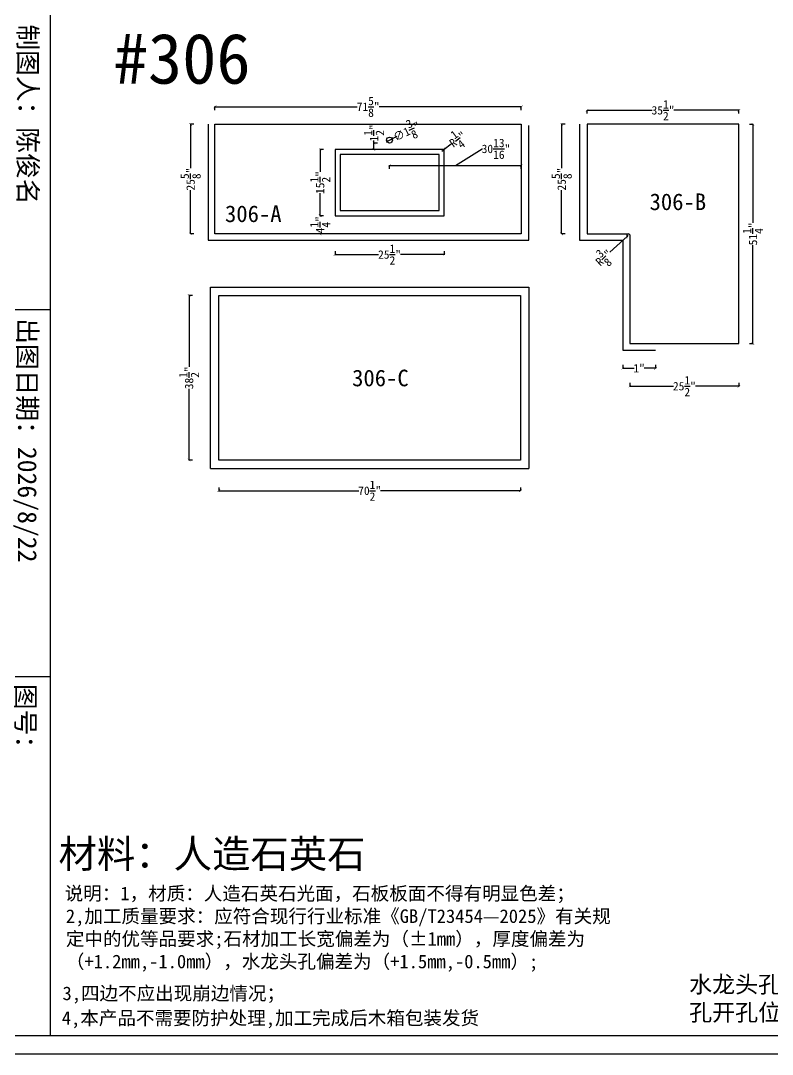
# Model space of a CAD drawing. Header units: millimetres. Extents: x 3183 to 64783, y -8707 to 2293.
# Drawn here: x 11586 to 16050, y -8707 to -2568 of the extents above; entities that cross this region are included whole.
import ezdxf
from ezdxf.lldxf.tags import DXFTag

# ---------------------------------------------------------------- set-up
doc = ezdxf.new("R2010")
doc.units = ezdxf.units.MM
for name, color, linetype in [('大样', 3, 'Continuous'), ('标注', 1, 'Continuous'), ('框', 4, 'Continuous'), ('编号', 6, 'Continuous'), ('说明', 8, 'Continuous')]:
    doc.layers.add(name, color=color, linetype=linetype)
doc.styles.get("Standard").update_dxf_attribs({"font": 'arial.ttf'})
doc.styles.add('样式 1', font='NSimSun.ttf')
tags = doc.linetypes.add('MB', pattern='A,0.5,-0.2,["MB",Standard,S=0.1,R=0,X=-0.1,Y=-0.05],-0.2', length=0.9).pattern_tags.tags
tags[6] = DXFTag(74, 10)
doc.linetypes.add('ZIGZAG', pattern='A,0.00254,-5.08,[131,ltypeshp.shx,S=5.08,R=0,X=-5.08,Y=0],-10.16,[131,ltypeshp.shx,S=5.08,R=180,X=5.08,Y=0],-5.08', length=20.32254)
doc.dimstyles.new('英寸', dxfattribs={"dimtxt": 50, "dimasz": 15, "dimexe": 1, "dimexo": 0.5, "dimtad": 0, "dimdec": 4, "dimlfac": 0.03937, "dimlunit": 5, "dimtxsty": '样式 1', "dimblk": 'ARCHTICK', "dimcen": 2.5, "dimclrt": 1, "dimadec": 0, "dimazin": 0, "dimtfac": 1, "dimtdec": 4, "dimtmove": 0, "dimatfit": 3, "dimfxl": 20, "dimfxlon": 1, "dimtolj": 1, "dimarcsym": 0})

# ---------------------------------------------------------------- blocks, each defined once
blk = doc.blocks.new('框')
for p, q in [((22381.4, -6593.4), (22381.4, -7291.7)), ((24363.8, -6593.4), (24363.8, -7291.7))]:
    blk.add_line(p, q)
at = {"layer": '框'}
blk.add_line((16501.7, -6593.4), (26301.7, -6593.4), dxfattribs=at)
for points in [[(16401.7, -391.7), (26401.7, -391.7), (26401.7, -7391.7), (16401.7, -7391.7)], [(16501.7, -491.7), (26301.7, -491.7), (26301.7, -7291.7), (16501.7, -7291.7)]]:
    blk.add_lwpolyline(points, close=True, dxfattribs=at)
at = {"layer": '框', "style": '样式 1'}
for tag, p in [('制图人：', (20840.1, -6764.8)), ('出图日期：', (22426.6, -6767.5)), ('图号：', (24401.3, -6776.7)), ('工程名称：', (19243.4, -6892.1)), ('车间确认：', (20840.1, -7012.5)), ('出货日期：', (22426.6, -7010.9)), ('工程编号：', (24384.7, -7131.5)), ('位置：', (19243.4, -7239.7)), ('确认：', (20840.1, -7240)), ('单位：', (22426.6, -7248.8))]:
    blk.add_attdef(tag, p, '', height=101.9, dxfattribs=at)
blk = doc.blocks.new('_ArchTick')
at = {"color": 0, "linetype": 'ByBlock', "const_width": 0.15}
blk.add_lwpolyline([(-0.5, -0.5), (0.5, 0.5)], dxfattribs=at)
blk = doc.blocks.new('*D107')
at = {"layer": 'Defpoints', "color": 0, "transparency": 16777216}
for p in [(12585.8, -4199.9), (12952.3, -4199.9), (12952.3, -5177.8)]:
    blk.add_point(p, dxfattribs=at)
at = {"layer": '标注', "color": 0, "lineweight": -2, "transparency": 16777216}
for p, q in [((12605.8, -4199.9), (12584.8, -4199.9)), ((12585.8, -4199.9), (12585.8, -4624)), ((12585.8, -5177.8), (12585.8, -4753.7)), ((12605.8, -5177.8), (12584.8, -5177.8))]:
    blk.add_line(p, q, dxfattribs=at)
at = {"layer": '标注', "color": 0, "lineweight": -2, "transparency": 16777216, "xscale": 15, "yscale": 15, "zscale": 15}
for p, rotation in [((12585.8, -4199.9), 90), ((12585.8, -5177.8), 270)]:
    blk.add_blockref('_ArchTick', p, dxfattribs=dict(at, rotation=rotation))
at = {"layer": '标注', "color": 1, "transparency": 16777216, "insert": (12585.8, -4688.8), "char_height": 50, "attachment_point": 5, "rotation": 90, "style": '样式 1'}
blk.add_mtext('\\A1;38{\\H1x;\\S1/2;}"', dxfattribs=at)
blk = doc.blocks.new('*D115')
at = {"layer": 'Defpoints', "color": 0, "transparency": 16777216}
for p in [(13452.6, -3529.2), (14100.3, -3529.2), (14100.3, -3956.7)]:
    blk.add_point(p, dxfattribs=at)
at = {"layer": '标注', "color": 0, "lineweight": -2, "transparency": 16777216}
for p, q in [((13452.6, -3936.7), (13452.6, -3957.7)), ((13452.6, -3956.7), (13711.3, -3956.7)), ((14100.3, -3956.7), (13841.6, -3956.7)), ((14100.3, -3936.7), (14100.3, -3957.7))]:
    blk.add_line(p, q, dxfattribs=at)
at = {"layer": '标注', "color": 0, "lineweight": -2, "transparency": 16777216, "xscale": 15, "yscale": 15, "zscale": 15, "rotation": 180}
blk.add_blockref('_ArchTick', (13452.6, -3956.7), dxfattribs=at)
at = {"layer": '标注', "color": 0, "lineweight": -2, "transparency": 16777216, "xscale": 15, "yscale": 15, "zscale": 15}
blk.add_blockref('_ArchTick', (14100.3, -3956.7), dxfattribs=at)
at = {"layer": '标注', "color": 1, "transparency": 16777216, "insert": (13776.5, -3956.7), "char_height": 50, "attachment_point": 5, "style": '样式 1'}
blk.add_mtext('\\A1;25{\\H1x;\\S1/2;}"', dxfattribs=at)
blk = doc.blocks.new('*D116')
at = {"layer": 'Defpoints', "color": 0, "transparency": 16777216}
for p in [(13364.2, -3332.3), (13561.1, -3332.3), (13561.1, -3726)]:
    blk.add_point(p, dxfattribs=at)
at = {"layer": '标注', "color": 0, "lineweight": -2, "transparency": 16777216}
for p, q in [((13384.2, -3332.3), (13363.2, -3332.3)), ((13364.2, -3332.3), (13364.2, -3466.2)), ((13364.2, -3726), (13364.2, -3592.1)), ((13384.2, -3726), (13363.2, -3726))]:
    blk.add_line(p, q, dxfattribs=at)
at = {"layer": '标注', "color": 0, "lineweight": -2, "transparency": 16777216, "xscale": 15, "yscale": 15, "zscale": 15}
for p, rotation in [((13364.2, -3332.3), 90), ((13364.2, -3726), 270)]:
    blk.add_blockref('_ArchTick', p, dxfattribs=dict(at, rotation=rotation))
at = {"layer": '标注', "color": 1, "transparency": 16777216, "insert": (13364.2, -3529.2), "char_height": 50, "attachment_point": 5, "rotation": 90, "style": '样式 1'}
blk.add_mtext('\\A1;15{\\H1x;\\S1/2;}"', dxfattribs=at)
blk = doc.blocks.new('*D117')
at = {"layer": 'Defpoints', "color": 0, "transparency": 16777216}
for p in [(13684.1, -3294.2), (13776.5, -3294.2), (13776.5, -3332.3)]:
    blk.add_point(p, dxfattribs=at)
at = {"layer": '标注', "color": 0, "lineweight": -2, "transparency": 16777216}
for p, q in [((13704.1, -3294.2), (13683.1, -3294.2)), ((13684.1, -3294.2), (13684.1, -3279.2)), ((13684.1, -3332.3), (13684.1, -3294.2)), ((13704.1, -3332.3), (13683.1, -3332.3))]:
    blk.add_line(p, q, dxfattribs=at)
at = {"layer": '标注', "color": 0, "lineweight": -2, "transparency": 16777216, "xscale": 15, "yscale": 15, "zscale": 15}
for p, rotation in [((13684.1, -3294.2), 90), ((13684.1, -3332.3), 270)]:
    blk.add_blockref('_ArchTick', p, dxfattribs=dict(at, rotation=rotation))
at = {"layer": '标注', "color": 1, "transparency": 16777216, "insert": (13684.1, -3234.2), "char_height": 50, "attachment_point": 5, "rotation": 90, "style": '样式 1'}
blk.add_mtext('\\A1;1{\\H1x;\\S1/2;}"', dxfattribs=at)
blk = doc.blocks.new('*D118')
at = {"layer": 'Defpoints', "color": 0, "transparency": 16777216}
for p in [(13760.8, -3284.5), (13792.1, -3269)]:
    blk.add_point(p, dxfattribs=at)
at = {"layer": '标注', "color": 0, "lineweight": -2, "transparency": 16777216}
for p in [(13760.8, -3284.5), (13819, -3255.7)]:
    blk.add_line(p, (13792.1, -3269), dxfattribs=at)
at = {"layer": '标注', "color": 0, "lineweight": -2, "transparency": 16777216, "xscale": 15, "yscale": 15, "zscale": 15}
for p, rotation in [((13760.8, -3284.5), 26.36234676917398), ((13792.1, -3269), 206.362346769174)]:
    blk.add_blockref('_ArchTick', p, dxfattribs=dict(at, rotation=rotation))
at = {"layer": '标注', "color": 1, "transparency": 16777216, "insert": (13878.4, -3226.2), "char_height": 50, "attachment_point": 5, "rotation": 26.36235, "style": '样式 1'}
blk.add_mtext('\\A1;∅1{\\H1x;\\S3/8;}"', dxfattribs=at)
blk = doc.blocks.new('*D114')
at = {"layer": 'Defpoints', "color": 0, "transparency": 16777216}
for p in [(14086.3, -3342.7), (14100.3, -3332.3)]:
    blk.add_point(p, dxfattribs=at)
at = {"layer": '标注', "color": 0, "lineweight": -2, "transparency": 16777216}
for p in [(14141.5, -3301.9), (14086.3, -3342.7)]:
    blk.add_line(p, (14100.3, -3332.3), dxfattribs=at)
at = {"layer": '标注', "color": 0, "lineweight": -2, "transparency": 16777216, "xscale": 15, "yscale": 15, "zscale": 15, "rotation": 216.4564858522049}
blk.add_blockref('_ArchTick', (14100.3, -3332.3), dxfattribs=at)
at = {"layer": '标注', "color": 1, "transparency": 16777216, "insert": (14181.4, -3272.4), "char_height": 50, "attachment_point": 5, "rotation": 36.45649, "style": '样式 1'}
blk.add_mtext('\\A1;R\\S1/4;"', dxfattribs=at)
blk = doc.blocks.new('*D119')
at = {"layer": 'Defpoints', "color": 0, "transparency": 16777216}
for p in [(13364.2, -3726), (13560.1, -3726), (13560.1, -3834)]:
    blk.add_point(p, dxfattribs=at)
at = {"layer": '标注', "color": 0, "lineweight": -2, "transparency": 16777216}
for p, q in [((13384.2, -3726), (13363.2, -3726)), ((13364.2, -3726), (13364.2, -3730.6)), ((13384.2, -3834), (13363.2, -3834)), ((13364.2, -3834), (13364.2, -3829.3))]:
    blk.add_line(p, q, dxfattribs=at)
at = {"layer": '标注', "color": 0, "lineweight": -2, "transparency": 16777216, "xscale": 15, "yscale": 15, "zscale": 15}
for p, rotation in [((13364.2, -3726), 90), ((13364.2, -3834), 270)]:
    blk.add_blockref('_ArchTick', p, dxfattribs=dict(at, rotation=rotation))
at = {"layer": '标注', "color": 1, "transparency": 16777216, "insert": (13364.2, -3780), "char_height": 50, "attachment_point": 5, "rotation": 90, "style": '样式 1'}
blk.add_mtext('\\A1;4{\\H1x;\\S1/4;}"', dxfattribs=at)
blk = doc.blocks.new('*D144')
at = {"layer": 'Defpoints', "color": 0, "transparency": 16777216}
for p in [(12762.9, -4753.7), (14553.6, -4753.7), (14553.6, -5359.5)]:
    blk.add_point(p, dxfattribs=at)
at = {"layer": '标注', "color": 0, "lineweight": -2, "transparency": 16777216}
for p, q in [((12762.9, -5339.5), (12762.9, -5360.5)), ((14553.6, -5339.5), (14553.6, -5360.5)), ((12762.9, -5359.5), (13593.5, -5359.5)), ((14553.6, -5359.5), (13723, -5359.5))]:
    blk.add_line(p, q, dxfattribs=at)
at = {"layer": '标注', "color": 0, "lineweight": -2, "transparency": 16777216, "xscale": 15, "yscale": 15, "zscale": 15, "rotation": 180}
blk.add_blockref('_ArchTick', (12762.9, -5359.5), dxfattribs=at)
at = {"layer": '标注', "color": 0, "lineweight": -2, "transparency": 16777216, "xscale": 15, "yscale": 15, "zscale": 15}
blk.add_blockref('_ArchTick', (14553.6, -5359.5), dxfattribs=at)
at = {"layer": '标注', "color": 1, "transparency": 16777216, "insert": (13658.2, -5359.5), "char_height": 50, "attachment_point": 5, "style": '样式 1'}
blk.add_mtext('\\A1;70{\\H1x;\\S1/2;}"', dxfattribs=at)
blk = doc.blocks.new('*D145')
at = {"layer": 'Defpoints', "color": 0, "transparency": 16777216}
for p in [(14559.1, -3079.1), (12739.8, -3252.6), (14559.1, -3252.6)]:
    blk.add_point(p, dxfattribs=at)
at = {"layer": '标注', "color": 0, "lineweight": -2, "transparency": 16777216}
for p, q in [((12739.8, -3099.1), (12739.8, -3078.1)), ((12739.8, -3079.1), (13584.3, -3079.1)), ((14559.1, -3079.1), (13714.6, -3079.1)), ((14559.1, -3099.1), (14559.1, -3078.1))]:
    blk.add_line(p, q, dxfattribs=at)
at = {"layer": '标注', "color": 0, "lineweight": -2, "transparency": 16777216, "xscale": 15, "yscale": 15, "zscale": 15, "rotation": 180}
blk.add_blockref('_ArchTick', (12739.8, -3079.1), dxfattribs=at)
at = {"layer": '标注', "color": 0, "lineweight": -2, "transparency": 16777216, "xscale": 15, "yscale": 15, "zscale": 15}
blk.add_blockref('_ArchTick', (14559.1, -3079.1), dxfattribs=at)
at = {"layer": '标注', "color": 1, "transparency": 16777216, "insert": (13649.5, -3079.1), "char_height": 50, "attachment_point": 5, "style": '样式 1'}
blk.add_mtext('\\A1;71{\\H1x;\\S5/8;}"', dxfattribs=at)
blk = doc.blocks.new('*D146')
at = {"layer": 'Defpoints', "color": 0, "transparency": 16777216}
for p in [(12900.7, -3183.1), (12594.7, -3834), (12920.5, -3834)]:
    blk.add_point(p, dxfattribs=at)
at = {"layer": '标注', "color": 0, "lineweight": -2, "transparency": 16777216}
for p, q in [((12614.7, -3183.1), (12593.7, -3183.1)), ((12594.7, -3183.1), (12594.7, -3442.9)), ((12594.7, -3834), (12594.7, -3574.1)), ((12614.7, -3834), (12593.7, -3834))]:
    blk.add_line(p, q, dxfattribs=at)
at = {"layer": '标注', "color": 0, "lineweight": -2, "transparency": 16777216, "xscale": 15, "yscale": 15, "zscale": 15}
for p, rotation in [((12594.7, -3183.1), 90), ((12594.7, -3834), 270)]:
    blk.add_blockref('_ArchTick', p, dxfattribs=dict(at, rotation=rotation))
at = {"layer": '标注', "color": 1, "transparency": 16777216, "insert": (12594.7, -3508.5), "char_height": 50, "attachment_point": 5, "rotation": 90, "style": '样式 1'}
blk.add_mtext('\\A1;25{\\H1x;\\S5/8;}"', dxfattribs=at)
blk = doc.blocks.new('*D147')
at = {"layer": 'Defpoints', "color": 0, "transparency": 16777216}
for p in [(14559.1, -3427.2), (13776.5, -3726), (14559.1, -3726)]:
    blk.add_point(p, dxfattribs=at)
at = {"layer": '标注', "color": 0, "lineweight": -2, "transparency": 16777216}
for p, q in [((14167.8, -3427.2), (14326.4, -3328.9)), ((14326.4, -3328.9), (14327.7, -3328.9)), ((13776.5, -3447.2), (13776.5, -3426.2)), ((13776.5, -3427.2), (14559.1, -3427.2)), ((14559.1, -3447.2), (14559.1, -3426.2))]:
    blk.add_line(p, q, dxfattribs=at)
at = {"layer": '标注', "color": 0, "lineweight": -2, "transparency": 16777216, "xscale": 15, "yscale": 15, "zscale": 15, "rotation": 180}
blk.add_blockref('_ArchTick', (13776.5, -3427.2), dxfattribs=at)
at = {"layer": '标注', "color": 0, "lineweight": -2, "transparency": 16777216, "xscale": 15, "yscale": 15, "zscale": 15}
blk.add_blockref('_ArchTick', (14559.1, -3427.2), dxfattribs=at)
at = {"layer": '标注', "color": 1, "transparency": 16777216, "insert": (14408.6, -3328.9), "char_height": 50, "attachment_point": 5, "style": '样式 1'}
blk.add_mtext('\\A1;30{\\H1x;\\S13/16;}"', dxfattribs=at)
blk = doc.blocks.new('*D148')
at = {"layer": 'Defpoints', "color": 0, "transparency": 16777216}
for p in [(15851.5, -3099.7), (14949.8, -3183.1), (15851.5, -3183.1)]:
    blk.add_point(p, dxfattribs=at)
at = {"layer": '标注', "color": 0, "lineweight": -2, "transparency": 16777216}
for p, q in [((14949.8, -3119.7), (14949.8, -3098.7)), ((14949.8, -3099.7), (15335.8, -3099.7)), ((15851.5, -3099.7), (15465.5, -3099.7)), ((15851.5, -3119.7), (15851.5, -3098.7))]:
    blk.add_line(p, q, dxfattribs=at)
at = {"layer": '标注', "color": 0, "lineweight": -2, "transparency": 16777216, "xscale": 15, "yscale": 15, "zscale": 15, "rotation": 180}
blk.add_blockref('_ArchTick', (14949.8, -3099.7), dxfattribs=at)
at = {"layer": '标注', "color": 0, "lineweight": -2, "transparency": 16777216, "xscale": 15, "yscale": 15, "zscale": 15}
blk.add_blockref('_ArchTick', (15851.5, -3099.7), dxfattribs=at)
at = {"layer": '标注', "color": 1, "transparency": 16777216, "insert": (15400.6, -3099.7), "char_height": 50, "attachment_point": 5, "style": '样式 1'}
blk.add_mtext('\\A1;35{\\H1x;\\S1/2;}"', dxfattribs=at)
blk = doc.blocks.new('*D149')
at = {"layer": 'Defpoints', "color": 0, "transparency": 16777216}
for p in [(14949.8, -3183.1), (14798.5, -3833.9), (14949.8, -3833.9)]:
    blk.add_point(p, dxfattribs=at)
at = {"layer": '标注', "color": 0, "lineweight": -2, "transparency": 16777216}
for p, q in [((14818.5, -3183.1), (14797.5, -3183.1)), ((14798.5, -3183.1), (14798.5, -3442.9)), ((14798.5, -3833.9), (14798.5, -3574.1)), ((14818.5, -3833.9), (14797.5, -3833.9))]:
    blk.add_line(p, q, dxfattribs=at)
at = {"layer": '标注', "color": 0, "lineweight": -2, "transparency": 16777216, "xscale": 15, "yscale": 15, "zscale": 15}
for p, rotation in [((14798.5, -3183.1), 90), ((14798.5, -3833.9), 270)]:
    blk.add_blockref('_ArchTick', p, dxfattribs=dict(at, rotation=rotation))
at = {"layer": '标注', "color": 1, "transparency": 16777216, "insert": (14798.5, -3508.5), "char_height": 50, "attachment_point": 5, "rotation": 90, "style": '样式 1'}
blk.add_mtext('\\A1;25{\\H1x;\\S5/8;}"', dxfattribs=at)
blk = doc.blocks.new('*D150')
at = {"layer": 'Defpoints', "color": 0, "transparency": 16777216}
for p in [(15161.2, -4524), (15355.8, -4524), (15355.8, -4632.3)]:
    blk.add_point(p, dxfattribs=at)
at = {"layer": '标注', "color": 0, "lineweight": -2, "transparency": 16777216}
for p, q in [((15161.2, -4612.3), (15161.2, -4633.3)), ((15161.2, -4632.3), (15229.1, -4632.3)), ((15355.8, -4632.3), (15287.9, -4632.3)), ((15355.8, -4612.3), (15355.8, -4633.3))]:
    blk.add_line(p, q, dxfattribs=at)
at = {"layer": '标注', "color": 0, "lineweight": -2, "transparency": 16777216, "xscale": 15, "yscale": 15, "zscale": 15, "rotation": 180}
blk.add_blockref('_ArchTick', (15161.2, -4632.3), dxfattribs=at)
at = {"layer": '标注', "color": 0, "lineweight": -2, "transparency": 16777216, "xscale": 15, "yscale": 15, "zscale": 15}
blk.add_blockref('_ArchTick', (15355.8, -4632.3), dxfattribs=at)
at = {"layer": '标注', "color": 1, "transparency": 16777216, "insert": (15258.5, -4632.3), "char_height": 50, "attachment_point": 5, "style": '样式 1'}
blk.add_mtext('\\A1;1"', dxfattribs=at)
blk = doc.blocks.new('*D204')
at = {"layer": 'Defpoints', "color": 0, "transparency": 16777216}
for p in [(15851.5, -3183.1), (15934.5, -3183.1), (15851.5, -4484.8)]:
    blk.add_point(p, dxfattribs=at)
at = {"layer": '标注', "color": 0, "lineweight": -2, "transparency": 16777216}
for p, q in [((15914.5, -3183.1), (15935.5, -3183.1)), ((15934.5, -3183.1), (15934.5, -3767.5)), ((15934.5, -4484.8), (15934.5, -3900.4)), ((15914.5, -4484.8), (15935.5, -4484.8))]:
    blk.add_line(p, q, dxfattribs=at)
at = {"layer": '标注', "color": 0, "lineweight": -2, "transparency": 16777216, "xscale": 15, "yscale": 15, "zscale": 15}
for p, rotation in [((15934.5, -3183.1), 90), ((15934.5, -4484.8), 270)]:
    blk.add_blockref('_ArchTick', p, dxfattribs=dict(at, rotation=rotation))
at = {"layer": '标注', "color": 1, "transparency": 16777216, "insert": (15934.5, -3834), "char_height": 50, "attachment_point": 5, "rotation": 90, "style": '样式 1'}
blk.add_mtext('\\A1;51{\\H1x;\\S1/4;}"', dxfattribs=at)
blk = doc.blocks.new('*D205')
at = {"layer": 'Defpoints', "color": 0, "transparency": 16777216}
for p in [(15203.8, -4383.2), (15851.5, -4383.2), (15851.5, -4738.6)]:
    blk.add_point(p, dxfattribs=at)
at = {"layer": '标注', "color": 0, "lineweight": -2, "transparency": 16777216}
for p, q in [((15203.8, -4718.6), (15203.8, -4739.6)), ((15851.5, -4718.6), (15851.5, -4739.6)), ((15203.8, -4738.6), (15462.5, -4738.6)), ((15851.5, -4738.6), (15592.8, -4738.6))]:
    blk.add_line(p, q, dxfattribs=at)
at = {"layer": '标注', "color": 0, "lineweight": -2, "transparency": 16777216, "xscale": 15, "yscale": 15, "zscale": 15, "rotation": 180}
blk.add_blockref('_ArchTick', (15203.8, -4738.6), dxfattribs=at)
at = {"layer": '标注', "color": 0, "lineweight": -2, "transparency": 16777216, "xscale": 15, "yscale": 15, "zscale": 15}
blk.add_blockref('_ArchTick', (15851.5, -4738.6), dxfattribs=at)
at = {"layer": '标注', "color": 1, "transparency": 16777216, "insert": (15527.6, -4738.6), "char_height": 50, "attachment_point": 5, "style": '样式 1'}
blk.add_mtext('\\A1;25{\\H1x;\\S1/2;}"', dxfattribs=at)
blk = doc.blocks.new('*D207')
at = {"layer": 'Defpoints', "color": 0, "transparency": 16777216}
for p in [(15187.2, -3849.9), (15194.3, -3843.4)]:
    blk.add_point(p, dxfattribs=at)
at = {"layer": '标注', "color": 0, "lineweight": -2, "transparency": 16777216}
for p in [(15084.6, -3943.5), (15194.3, -3843.4)]:
    blk.add_line(p, (15187.2, -3849.9), dxfattribs=at)
blk.add_arc((15194.3, -3843.4), 9.53, 93.00765, 228.39362, dxfattribs=at)
at = {"layer": '标注', "color": 0, "lineweight": -2, "transparency": 16777216, "xscale": 15, "yscale": 15, "zscale": 15, "rotation": 42.37831920151722}
blk.add_blockref('_ArchTick', (15187.2, -3849.9), dxfattribs=at)
at = {"layer": '标注', "color": 1, "transparency": 16777216, "insert": (15048.9, -3976.1), "char_height": 50, "attachment_point": 5, "rotation": 42.37832, "style": '样式 1'}
blk.add_mtext('\\A1;R{\\H1x;\\S3/8;}"', dxfattribs=at)

msp = doc.modelspace()

# ---------------------------------------------------------------- linework, layer by layer
for points in [[(12739.84456, -3183.08145), (14559.11956, -3183.08145), (14559.11956, -3833.95645), (12739.84456, -3833.95645)], [(13452.63156, -3726.00645), (14100.33156, -3726.00645), (14100.33156, -3332.30645), (13452.63156, -3332.30645)], [(12762.89043, -4199.8755), (14553.59043, -4199.8755), (14553.59043, -5177.7755), (12762.89043, -5177.7755)]]:
    msp.add_lwpolyline(points, close=True)
msp.add_lwpolyline([(15851.49577, -3183.08145), (14949.79577, -3183.08145), (14949.79577, -3833.90645), (15194.27077, -3833.90645, -0.4142135624), (15203.79577, -3843.43145), (15203.79577, -4484.83145), (15851.49577, -4484.83145)], format="xyb", close=True)
msp.add_circle((13776.48156, -3276.74395), 17.4625)
at = {"layer": '大样', "linetype": 'MB', "ltscale": 400}
msp.add_line((12712.89043, -5227.7755), (14603.59043, -5227.7755), dxfattribs=at)
at = {"layer": '大样', "linetype": 'ZIGZAG', "ltscale": 5}
for points in [[(12699.16979, -3183.08145), (12699.16979, -3872.21439), (14604.58788, -3872.21439), (14604.58788, -3189.71145)], [(14905.08393, -3183.08145), (14905.08393, -3871.92689), (15161.1885, -3871.92689), (15161.1885, -4524.00473), (15355.828, -4524.00473)], [(12712.89043, -5227.7755), (12712.89043, -4149.8755), (14603.59043, -4149.8755), (14603.59043, -5227.7755)]]:
    msp.add_lwpolyline(points, dxfattribs=at)
msp.add_lwpolyline([(13482.63156, -3696.00645), (14070.33156, -3696.00645), (14070.33156, -3362.30645), (13482.63156, -3362.30645)], close=True, dxfattribs=at)

# ---------------------------------------------------------------- block references
at = {"layer": '框'}
ref = msp.add_blockref('框', (19013.73076, 20334.46211), dxfattribs=dict(at, xscale=1.1, yscale=1.1, zscale=1.1, rotation=270))
ref.add_attrib('图号：', '图号：', (11559.34886, -6506.94221), dxfattribs={"height": 112.081678, "rotation": 270, "style": '样式 1'})
ref.add_attrib('出图日期：', '出图日期：2026/8/22', (11569.43658, -4334.785), dxfattribs={"height": 112.0816776, "rotation": 270, "style": '样式 1'})
ref.add_attrib('制图人：', '制图人：陈俊名', (11572.42278, -2589.67665), dxfattribs={"height": 112.081678, "rotation": 270, "style": '样式 1'})

# ---------------------------------------------------------------- texts
at = {"style": '样式 1'}
for s, height, p in [('#306', 298.833937, (12138.19262, -2941.87232)), ('材料：人造石英石', 167.040749, (11810.89612, -7599.74178))]:
    msp.add_text(s, height=height, dxfattribs=at).set_placement(p)
at = {"layer": '编号', "style": '样式 1'}
for s, p in [('306-B', (15320.70818, -3692.66433)), ('306-A', (12799.24639, -3763.88625)), ('306-C', (13554.09988, -4739.2969))]:
    msp.add_text(s, height=98.784974, dxfattribs=at).set_placement(p)
at = {"layer": '说明', "style": '样式 1'}
for s, p in [('说明：1，材质：人造石英石光面，石板板面不得有明显色差；', (11847.28762, -7792.02171)), ('3,四边不应出现崩边情况；', (11834.18377, -8385.43461)), ('4,本产品不需要防护处理,加工完成后木箱包装发货', (11829.85368, -8531.96857))]:
    msp.add_text(s, height=80.7646928, dxfattribs=at).set_placement(p)
at = {"layer": '说明', "attachment_point": 1, "style": '样式 1'}
for s, insert, char_height, width in [('2,加工质量要求：应符合现行行业标准《GB/T23454—2025》有关规定中的优等品要求;石材加工长宽偏差为（±1mm），厚度偏差为（+1.2mm,-1.0mm），水龙头孔偏差为（+1.5mm,-0.5mm）;\\P', (11854.18534, -7846.23813), 80.76469278, 3265.2939405), ('水龙头孔圆心与盆孔中心对齐，图中标注水龙头孔开孔位置为水龙头孔圆边到盆孔中心距离', (15555.7927, -8241.77375), 100.0649113, 2932.7286827)]:
    msp.add_mtext(s, dxfattribs=dict(at, insert=insert, char_height=char_height, width=width))

# ---------------------------------------------------------------- dimensions: what is measured, and where the dimension line sits
at = {"layer": '标注'}
for base, p1, p2, picture, middle in [((14559.11956, -3079.14785), (12739.84456, -3252.64597), (14559.11956, -3252.64597), '*D145', (13649.48206, -3079.14785)), ((15851.49577, -3099.6524), (14949.79577, -3183.08145), (15851.49577, -3183.08145), '*D148', (15400.64577, -3099.6524)), ((14100.33156, -3956.74148), (13452.63156, -3529.15645), (14100.33156, -3529.15645), '*D115', (13776.48156, -3956.74148)), ((15851.49577, -4738.60132), (15203.79577, -4383.17281), (15851.49577, -4383.17281), '*D205', (15527.64577, -4738.60132)), ((14553.59043, -5359.53802), (12762.89043, -4753.66204), (14553.59043, -4753.66204), '*D144', (13658.24043, -5359.53802))]:
    dim = msp.add_linear_dim(base=base, p1=p1, p2=p2, dimstyle='英寸', override={"dimpost": '"'}, dxfattribs=at)
    dim.commit()
    dim.dimension.update_dxf_attribs({"geometry": picture, "text_midpoint": middle})
for base, p1, p2, picture, middle in [((12594.72516, -3833.95645), (12900.71606, -3183.08145), (12920.45173, -3833.95645), '*D146', (12594.72516, -3508.51895)), ((13684.10324, -3294.20645), (13776.48156, -3332.30645), (13776.48156, -3294.20645), '*D117', (13684.10324, -3234.16804)), ((14798.54582, -3833.90645), (14949.79577, -3183.08145), (14949.79577, -3833.90645), '*D149', (14798.54582, -3508.49395)), ((15934.49455, -3183.08145), (15851.49577, -4484.83145), (15851.49577, -3183.08145), '*D204', (15934.49455, -3833.95645)), ((13364.18638, -3332.30645), (13561.05798, -3726.00645), (13561.05798, -3332.30645), '*D116', (13364.18638, -3529.15645)), ((13364.18638, -3726.00645), (13560.1185, -3833.95645), (13560.1185, -3726.00645), '*D119', (13364.18638, -3779.98145)), ((12585.81192, -4199.8755), (12952.27404, -5177.7755), (12952.27404, -4199.8755), '*D107', (12585.81192, -4688.8255))]:
    dim = msp.add_linear_dim(base=base, p1=p1, p2=p2, angle=90, dimstyle='英寸', override={"dimpost": '"'}, dxfattribs=at)
    dim.commit()
    dim.dimension.update_dxf_attribs({"geometry": picture, "text_midpoint": middle})
dim = msp.add_diameter_dim_2p(p1=(13760.83509, -3284.49811), p2=(13792.12802, -3268.98979), dimstyle='英寸', override={"dimpost": '"'}, dxfattribs=at)
dim.commit()
dim.dimension.update_dxf_attribs({"geometry": '*D118', "text_midpoint": (13878.38403, -3226.24256)})
dim = msp.add_radius_dim(center=(14086.28632, -3342.68288), mpoint=(14100.33156, -3332.30645), text='R\\S1/4;"', dimstyle='英寸', override={"dimpost": '"'}, dxfattribs=at)
dim.commit()
dim.dimension.update_dxf_attribs({"geometry": '*D114', "text_midpoint": (14181.35632, -3272.44645), "dimtype": 164})
dim = msp.add_linear_dim(base=(14559.11956, -3427.18889), p1=(13776.48156, -3726.00645), p2=(14559.11956, -3726.00645), dimstyle='英寸', override={"dimpost": '"', "dimtmove": 1}, dxfattribs=at)
dim.commit()
dim.dimension.update_dxf_attribs({"geometry": '*D147', "text_midpoint": (14328.27912, -3328.92708), "dimtype": 160})
dim = msp.add_radius_dim(center=(15194.27077, -3843.43145), mpoint=(15187.23455, -3849.85151), dimstyle='英寸', override={"dimpost": '"'}, dxfattribs=at)
dim.commit()
dim.dimension.update_dxf_attribs({"geometry": '*D207', "text_midpoint": (15048.8933, -3976.07847), "dimtype": 164})
dim = msp.add_linear_dim(base=(15355.828, -4632.25462), p1=(15161.1885, -4524.00473), p2=(15355.828, -4524.00473), text='1"', dimstyle='英寸', override={"dimpost": '"'}, dxfattribs=at)
dim.commit()
dim.dimension.update_dxf_attribs({"geometry": '*D150', "text_midpoint": (15258.50825, -4632.25462)})

doc.saveas('drawing.dxf')
